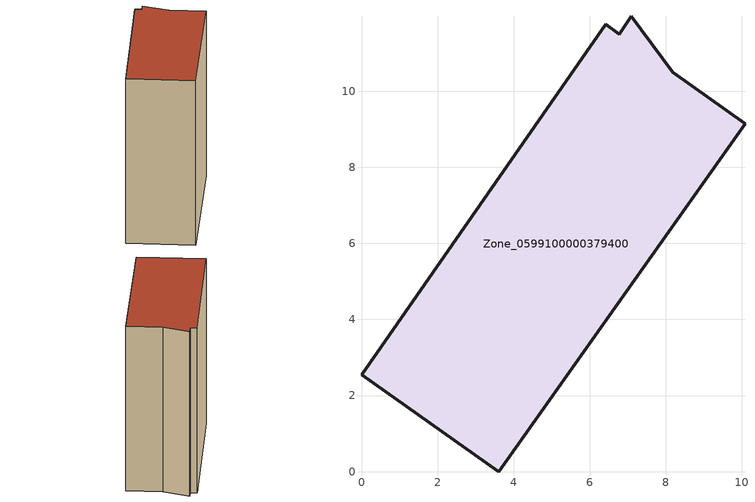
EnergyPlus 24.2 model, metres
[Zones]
Zone_0599100000379400
 floor ground (C_G): 6.78,11.5 7.09,11.97 8.18,10.5 10.08,9.14 3.6,0 0,2.55 6.42,11.76 z3.53
 wall outside (C_F): 3.6,0 10.08,9.14 8.18,10.5 7.09,11.97 6.78,11.5 6.42,11.76 0,2.55 3.6,0 z3.53:14.71
 roof outside (C_R): 7.09,11.97 6.78,11.5 6.42,11.76 0,2.55 3.6,0 10.08,9.14 8.18,10.5 z14.71
[BUILDING]
Pand.0599100000379400: North Axis=0; Terrain=City; Loads Convergence Tolerance Value=0.04; Temperature Convergence Tolerance Value=0.4; Solar Distribution=FullExterior; Maximum Number of Warmup Days=25; Minimum Number of Warmup Days=1
[Site:Location]
Rotterdam.The.Hague.AP_ZH_NLD Design_Conditions: Latitude=51.96; Longitude=4.45; Time Zone=1; Elevation=-4.5
[SITE:GROUNDTEMPERATURE:BUILDINGSURFACE]
18, 18, 18, 18, 18, 18, 18, 18, 18, 18, 18, 18
[MATERIAL] Thermal Absorptance=0.9; Solar Absorptance=0.7; Visible Absorptance=0.7
Name | Roughness | Thickness | Conductivity | Density | Specific Heat
G.TI.1992-2005 | MediumSmooth | 0.15 | 0.06 | 540 | 1210
F.TI.1992-2005 | Rough | 0.3 | 0.12 | 1920 | 840
R.TI.1992-2005 | MediumRough | 0.2 | 0.08 | 1500 | 1000
[CONSTRUCTION]
C_G: G.TI.1992-2005
C_F: F.TI.1992-2005
C_R: R.TI.1992-2005
[ZONE]
Zone_0599100000379400: Type=1; Multiplier=1; Ceiling Height=Autocalculate; Volume=Autocalculate; Floor Area=autocalculate; Part of Total Floor Area=Yes
[ZONEINFILTRATION:DESIGNFLOWRATE]
Infil_Zone_0599100000379400: Zone or ZoneList or Space or SpaceList=Zone_0599100000379400; Schedule=AlwaysOn; Design Flow Rate Calculation Method=Flow/Area; Flow Rate per Floor Area=0.0015; Constant Term Coefficient=1; Temperature Term Coefficient=0; Velocity Term Coefficient=0; Velocity Squared Term Coefficient=0
[HVACTEMPLATE:ZONE:IDEALLOADSAIRSYSTEM]
Zone_0599100000379400: Maximum Heating Supply Air Temperature=50; Minimum Cooling Supply Air Temperature=13; Maximum Heating Supply Air Humidity Ratio=0.0156; Minimum Cooling Supply Air Humidity Ratio=0.0077; Heating Limit=NoLimit; Cooling Limit=NoLimit; Dehumidification Control Type=ConstantSensibleHeatRatio; Cooling Sensible Heat Ratio=0.7; Dehumidification Setpoint=60; Humidification Control Type=None; Humidification Setpoint=30; Outdoor Air Method=None; Outdoor Air Flow Rate per Person=0.00944; Outdoor Air Flow Rate per Zone Floor Area=0; Outdoor Air Flow Rate per Zone=0; Demand Controlled Ventilation Type=None; Outdoor Air Economizer Type=NoEconomizer; Heat Recovery Type=None; Sensible Heat Recovery Effectiveness=0.7; Latent Heat Recovery Effectiveness=0.65
[ZONECONTROL:THERMOSTAT]
ThermostatControl_Zone_0599100000379400: Zone or ZoneList=Zone_0599100000379400; Control Type Schedule=DualSetpointControlType; Control 1=Thermostat_Zone_0599100000379400; Temperature Difference Between Cutout And Setpoint=0
[THERMOSTATSETPOINT:DUALSETPOINT]
Thermostat_Zone_0599100000379400: Heating Setpoint Temperature Schedule=HeatingSetpoint_Zone_0599100000379400; Cooling Setpoint Temperature Schedule=CoolingSetpoint_Zone_0599100000379400
[SCHEDULE:COMPACT]
HeatingSetpoint_Zone_0599100000379400: Through: 12/31, For: AllDays, Until: 24:00, 21
CoolingSetpoint_Zone_0599100000379400: Through: 12/31, For: AllDays, Until: 24:00, 24
DualSetpointControlType: Through: 12/31, For: AllDays, Until: 24:00, 4
AlwaysOn: Through: 12/31, For: AllDays, Until: 24:00, 1
